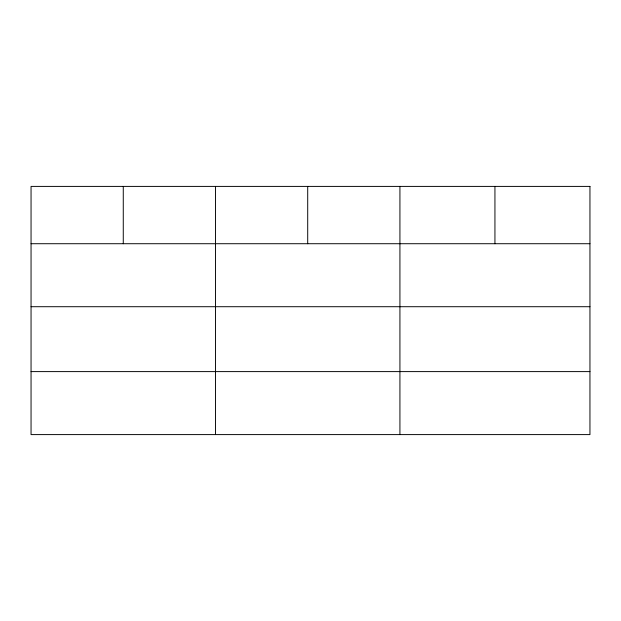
<?xml version="1.0" encoding="UTF-8"?>
<svg xmlns="http://www.w3.org/2000/svg" width="621" height="621" viewBox="0 0 621 621"><rect width="100%" height="100%" fill="white"/><g stroke="black" fill="none" stroke-linecap="round" stroke-linejoin="round"><path stroke-width="0.93" d="M31.05 243.719L589.95 243.719M31.05 306.712L589.95 306.712M31.05 371.606L589.95 371.606M494.937 186.401L494.937 243.719M399.924 186.401L399.924 434.599M307.705 186.401L307.705 243.719M215.487 186.401L215.487 434.599M123.269 186.401L123.269 243.719M589.95 186.401L31.05 186.401L31.05 434.599L589.95 434.599L589.95 186.401"/></g></svg>
